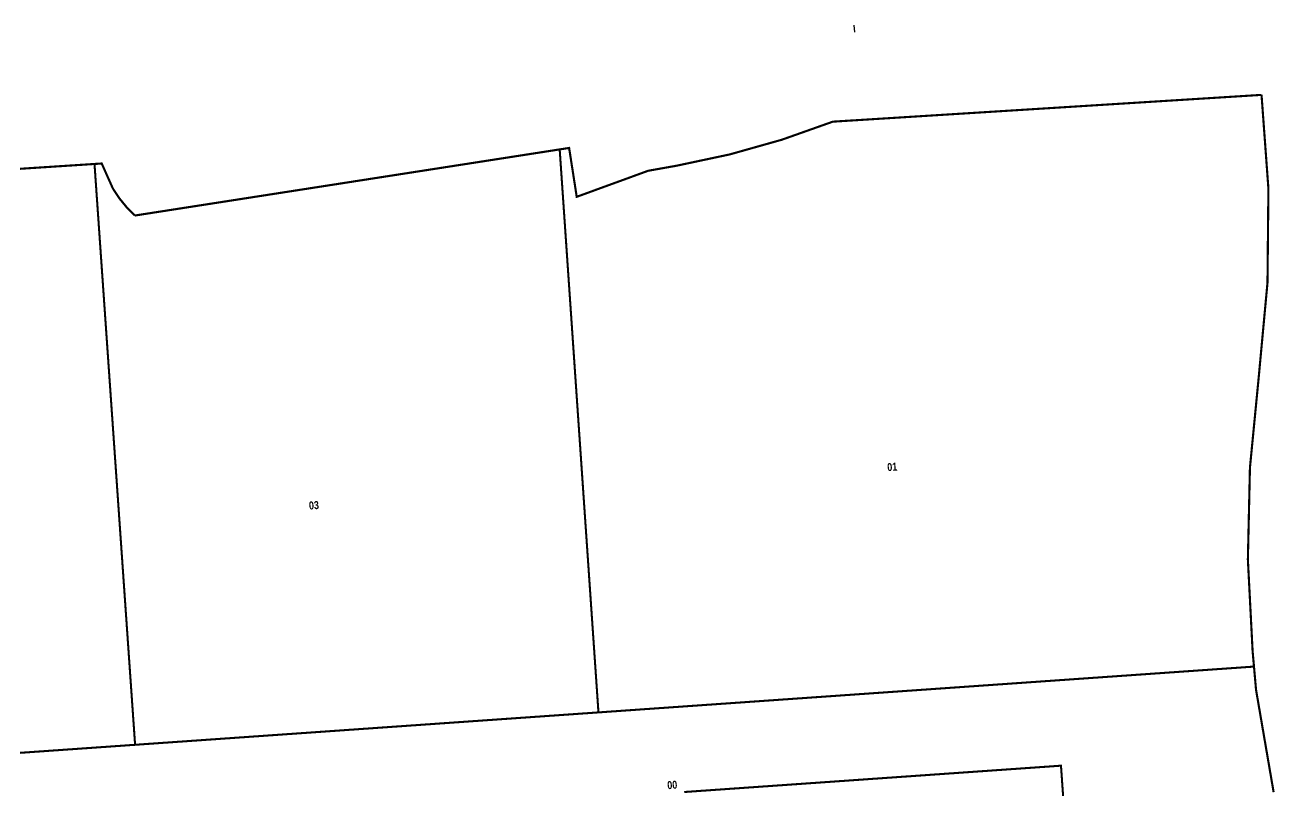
# Model space of a CAD drawing. Header units: millimetres. Extents: x 50357 to 985146, y 723188 to 1803594.
# Drawn here: x 834966.1 to 835202.9, y 820069.2 to 820212.7 of the extents above; entities that cross this region are included whole.
import ezdxf

# ---------------------------------------------------------------- set-up
doc = ezdxf.new("R2010")
doc.units = ezdxf.units.MM
doc.header["$LTSCALE"] = 3
doc.header["$MEASUREMENT"] = 0
doc.linetypes.add('DASHED', pattern=[19.05, 12.7, -6.35])
doc.layers.get('Defpoints').update_dxf_attribs({"color": 32})
doc.layers.add('_PARCEL BOUNDARY', color=10, linetype='DASHED')
doc.styles.add('_BOLD', font='arialbd.ttf', dxfattribs={"width": 0.8})

# ---------------------------------------------------------------- blocks, each defined once
blk = doc.blocks.new('PARCEL BOUNDARY')
at = {"layer": '_PARCEL BOUNDARY', "ltscale": 0.2, "const_width": 400}
blk.add_lwpolyline([(834868247, 817552295, 0.0912828), (834872755, 817559703, 0.0618581), (834874097, 817565165), (834880689, 817565564), (834904743, 817565941, 0.0773406), (834909189, 817557307, 0.267473), (834920028, 817552490, 0.0363773), (834937243, 817555572, 0.2494227), (834949395, 817566641), (834966122, 817566903), (835091811, 817574777), (835119690, 817576586), (835121800, 817571864, 0.0736969), (835125906, 817566838), (835207274, 817579502), (835208699, 817570346), (835222078, 817575222), (835227487, 817576187, 0.0490537), (835256687, 817584425), (835337017, 817589446, -0.0621863), (835336510, 817536749, 0.0557122), (835335348, 817485197), (835335994, 817477945), (835339286, 817458795)], format="xyb", dxfattribs=at)
at = {"layer": '_PARCEL BOUNDARY', "ltscale": 100, "const_width": 383}
for points in [[(835205506, 817579227), (835212773, 817473741)], [(835118341, 817576499), (835125949, 817467671), (835212773, 817473741), (835319277, 817481186), (835331672, 817482053), (835335626, 817482329)], [(834998779, 817568931), (835006438, 817459316), (835125949, 817467671)]]:
    blk.add_lwpolyline(points, dxfattribs=at)
at = {"layer": '_PARCEL BOUNDARY', "ltscale": 100, "const_width": 383, "flags": 128}
blk.add_lwpolyline([(835228838, 817458825), (835299441, 817463761), (835301082, 817440318), (835341924, 817443173)], dxfattribs=at)
at = {"layer": 'Defpoints', "style": '_BOLD', "width": 0.8}
for s, p in [('01', (835266939, 817518935, 994000)), ('03', (835158573, 817511734, 994000)), ('00', (835225718, 817459341, 994000))]:
    blk.add_text(s, height=1500, rotation=4.00124, dxfattribs=at).set_placement(p)

msp = doc.modelspace()

# ---------------------------------------------------------------- linework, layer by layer
at = {"color": 7}
msp.add_lwpolyline([(835121.4181, 820212.6559), (835121.5088, 820211.359)], dxfattribs=at)

# ---------------------------------------------------------------- block references
at = {"layer": '_PARCEL BOUNDARY', "ltscale": 0.2, "xscale": 0.001, "yscale": 0.001, "zscale": 0.001, "rotation": 359.998908534026}
msp.add_blockref('PARCEL BOUNDARY', (-154.8035, 2626.0798, -0.0001), dxfattribs=at)

doc.saveas('drawing.dxf')
